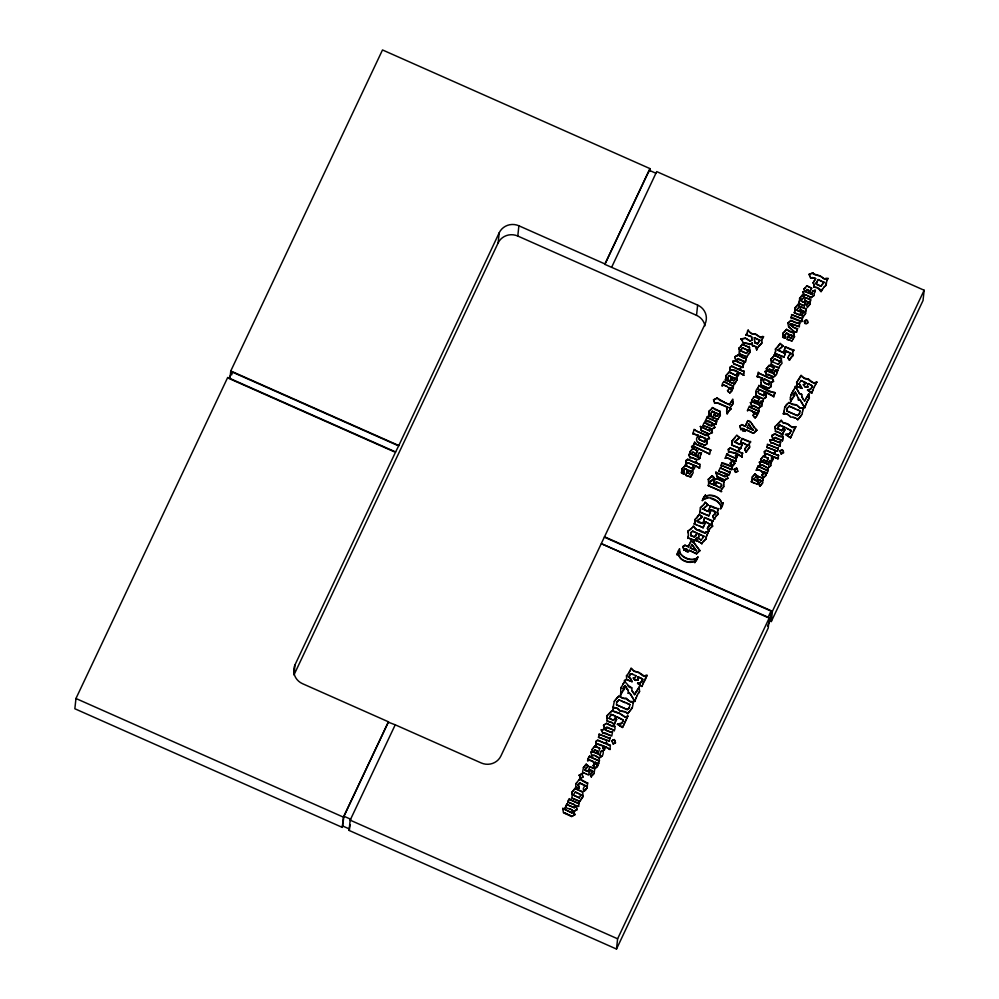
<?xml version="1.0" encoding="UTF-8"?>
<svg xmlns="http://www.w3.org/2000/svg" width="999" height="999" viewBox="0 0 999 999"><rect width="100%" height="100%" fill="white"/><g stroke="black" fill="none" stroke-linecap="round" stroke-linejoin="round"><path stroke-width="1.5" d="M761.588 341.695L761.8 343.094L758.241 346.74L756.705 349.925L755.956 346.815L752.397 345.679L752.434 344.58M716.708 475.437A11.888 11.426 6.2 0 0 715.896 472.365L724.824 476.785L725.286 473.414L718.656 471.128L725.286 473.414M739.497 352.56L739.322 349.538M739.535 350.949L739.272 353.746L746.965 357.018L747.464 355.607M771.39 363.624L771.428 362M696.69 534.14L694.367 536.975L690.908 535.739L690.746 532.742L692.682 531.131L697.364 533.379M690.908 535.739L690.946 534.078M694.904 521.953L694.73 519.705L695.741 518.993M700.524 510.064L700.349 507.817L702.472 506.043M700.561 508.741L699.912 512.225L708.853 515.871L709.69 513.686M732.255 442.919L732.292 441.608M775.586 351.236L775.624 349.925M688.448 535.264L688.036 531.068L691.183 528.871M706.143 537.612L708.166 532.192L706.318 532.017L704.994 533.079L702.185 532.28L695.366 529.02L693.506 525.886L692.419 527.672M612.262 731.942L610.439 732.217L605.869 730.232L605.931 727.572L607.03 727.01L614.298 730.706L613.074 729.732M743.119 365.597L743.743 363.299L742.457 363.911L737.187 361.763L737.25 359.178L738.323 358.629L745.466 361.975L737.25 359.178M780.481 442.157L778.696 442.42L774.225 440.472L774.287 437.887L775.349 437.337L782.504 440.684L774.287 437.887M631.768 687.811C628.571 688.174 625.237 682.804 631.768 687.811L631.98 690.784L634.59 694.867L639.148 687.037L639.56 691.495L638.511 693.106L639.56 691.495M808.915 396.054L808.978 393.631M567.02 803.845C562.949 814.697 567.057 800.286 567.569 804.869L574.55 807.829L574.625 804.807L568.718 802.359C566.033 803.895 569.979 796.153 570.029 799.65L578.396 803.546L579.095 802.934M707.067 426.923L704.045 425.749C701.46 427.235 705.119 419.617 705.306 422.939C713.786 430.344 715.346 421.303 706.443 420.492L705.406 420.804L712.187 423.151M712.15 425.836L712.225 422.902M724.275 402.485L729.395 404.745L732.779 399.113L732.804 401.523M572.115 812.974L562.787 808.241L562.924 809.54L562.762 808.528L572.115 812.974L572.202 809.927L565.297 807.504M637.624 683.328L640.609 682.629L641.82 680.981L640.571 682.916L637.599 683.441L641.895 686.563L639.947 684.777M701.223 429.657A11.901 11.426 6.2 0 0 700.411 426.585L709.765 430.881L709.852 427.922L703.046 425.799M799.787 413.486L799.212 414.21L799.837 411.65M814.372 386.576L811.663 393.144L807.467 390.085L810.376 389.573L812.062 386.675M811.038 388.736L807.492 389.997L811.663 393.144M579.295 788.273L575.811 787.012L579.295 788.273L577.984 784.939L579.72 782.741C584.877 785.888 585.976 787 586.038 785.539M790.384 399.45L790.459 397.065M596.078 743.905L595.779 741.683L597.664 740.346L605.681 743.606L597.689 740.059L595.816 741.395L596.328 745.204M686.138 462.899L686.375 464.148L688.461 462.799L694.105 465.409L688.436 463.049M737.624 374.887L736.937 374.15C740.634 371.216 733.104 369.018 730.893 370.204L730.069 370.954L730.119 369.842M729.37 451.948C734.74 452.16 745.017 455.906 729.37 451.948L728.546 452.709L728.608 451.585M621.116 700.886L625.099 702.634L619.155 699.812L616.683 702.147L616.52 704.782L627.297 709.627L629.208 707.866L628.021 708.915M786.875 410.214L787.537 407.667L786.962 408.404M766.196 394.755L765.933 397.415L763.461 398.988L755.856 395.392L763.461 398.988M711.538 416.72L708.528 415.646L711.538 416.72L710.564 413.798L711.088 414.235M728.358 381.156C730.182 379.645 724.575 382.118 725.636 378.858M761.638 340.597L761.775 343.344L758.216 347.003M708.616 436.975C709.203 439.885 708.503 434.278 707.567 435.564L697.04 431.468L694.093 429.308L692.944 433.828L698.463 435.539L697.714 436.613M758.104 374.275L758.229 372.152L759.29 373.551L767.944 377.585L770.991 378.708L772.389 378.184L773.538 381.531L771.178 382.068L773.576 381.268L772.452 379.183M773.388 396.266C756.006 388.449 769.817 392.307 773.788 397.127L774.937 392.607L771.528 391.833L758.815 385.452L758.578 386.8M587.125 788.136C587.699 781.618 587.449 790.684 584.203 790.971L583.341 788.448L584.465 786.413M614.123 719.53C616.907 715.596 616.321 720.641 614.248 724.874L612.25 722.839L607.105 721.028L606.693 715.896L611.725 711.026L606.668 716.183L607.255 718.581M625.124 702.434L629.87 704.632L629.183 708.066M777.197 432.005L775.436 431.456L775.037 426.448L775.549 429.333M799.824 411.85L799.887 410.851L789.397 406.118L787.524 407.867M598.014 753.995L600.137 754.944L598.014 753.995L599.762 748.276L594.855 746.066L591.97 749.75L594.855 746.066M695.903 456.118L697.989 457.043L695.903 456.118L695.978 454.97M713.96 482.554L714.06 481.093M757.567 404.183L759.652 405.107L757.567 404.183L757.642 403.047M766.52 463.761L768.606 464.685L766.52 463.761L766.608 462.612M772.277 373.064L774.362 373.988L772.277 373.064L772.352 371.915M809.864 293.519L811.95 294.443L809.864 293.519L809.952 292.382M614.298 701.348L618.019 696.803L614.298 701.348L612.974 707.929L616.695 708.091L620.329 711.126L625.199 711.937L627.709 713.698L632.292 707.816L627.709 713.698M632.255 708.104L633.541 701.598L629.795 701.435L626.273 698.401C623.264 700.112 619.355 694.455 617.994 697.09M784.502 409.328L784.627 407.654L787.025 404.632M802.347 412.575L802.222 414.248L797.776 419.73L796.752 418.793M594.055 773.476L592.732 774.837L594.055 773.476L594.792 768.718L589.285 766.595C590.484 775.149 580.307 770.167 588.311 766.121L586.201 764.21L583.491 767.582L586.201 764.21M759.028 483.941L759.228 483.254L759.989 486.251L762.649 482.854L762.861 479.995M801.985 315.509L801.947 314.598L802.909 316.92L805.569 313.511L806.28 308.878L800.873 306.805L800.324 309.478M808.641 305.582L809.952 304.245L810.664 299.613L805.256 297.527L804.707 300.212M602.347 755.918L599.875 757.504L602.347 755.918C605.082 750.374 601.011 747.352 600.137 754.944M697.727 459.552L700.149 458.004L700.324 455.831M759.39 407.629L761.812 406.069L761.987 403.908M776.698 372.777C778.271 374.188 771.952 378.284 774.125 376.248M760.139 463.761L759.327 462.3L761.713 461.513L759.352 462.05L760.514 465.384L762.786 465.334L767.806 468.119L770.778 465.646L770.941 463.486M811.688 296.965L814.123 295.404L814.285 293.244M799.4 324.625L799.35 326.661L790.746 323.863L789.697 324.625L796.39 328.946L797.577 328.609L793.693 327.585L789.722 324.363L790.771 323.614L799.35 326.661M707.067 442.694L707.192 441.208M771.203 385.527L771.328 384.041M801.623 395.841L801.735 394.393L799.462 393.456L795.316 386.376L794.692 388.311M681.83 470.991L681.955 469.567M709.003 413.499L709.128 412.075M725.811 377.934L725.936 376.511M783.104 335.264L783.228 333.841M756.031 394.568L756.156 393.057M614.298 730.706C617.032 724.7 612.1 727.422 606.718 723.264L603.521 725.311L606.718 723.264M745.441 362.225L745.541 361.151M782.479 440.946L782.579 439.86M708.616 484.303L708.653 480.831M697.989 457.043L698.164 455.119M726.66 411.176L726.822 409.428M723.701 482.704L723.576 485.526M759.652 405.107L759.827 403.196M774.362 373.988C772.939 369.443 780.269 367.782 776.673 373.039M768.606 464.685L769.155 461.451M811.95 294.443L812.125 292.532M742.931 367.482L734.627 364.073L742.931 367.482L743.743 363.299M776.248 444.543L779.969 446.191L780.182 444.056M799.237 414.011L797.364 415.746L786.812 410.989L786.9 410.015M813.898 287.1L817.132 287.487L819.63 288.836L819.817 289.922L817.107 287.737L813.898 287.1L814.048 285.527M705.232 440.197L705.306 438.361L700.361 436.176L699.125 437.862L699.425 439.672L704.745 442.082L705.057 440.971M764.297 393.718L764.372 391.883L759.515 389.51L758.091 391.596L759.515 389.51M769.367 383.042L769.442 381.206L764.497 379.008L763.273 380.694L763.973 379.745M711.788 524.2L711.925 522.914M717.544 511.013L717.619 513.311M749.275 443.881L749.362 446.166M792.469 353.484L792.607 352.197M715.883 483.666L715.784 485.576L718.88 487M771.24 385.277L771.016 386.725L768.543 388.286L760.901 384.94L761.163 382.555M75.961 698.501L74.85 708.753L342.295 827.397L343.968 816.258L388.461 721.815L302.472 683.666A14.873 14.286 6.2 0 1 295.067 664.685L395.616 451.96L227.697 377.472L75.961 698.501L343.406 817.145L342.295 827.397M229.97 378.309L230.769 370.979L382.505 49.95L649.937 168.594L649.625 171.528M231.768 374.8L232.08 371.99L398.638 445.891L395.616 451.96M294.118 673.476L295.067 664.685M601.398 543.681L769.342 617.769L768.231 628.021L616.495 949.05L349.063 830.406L350.174 820.154L395.229 724.812L481.218 762.961A14.873 14.286 6.2 0 0 500.899 756.006L705.044 324.063A14.873 14.286 6.2 0 0 697.639 305.082L604.832 264.348L649.937 168.594M349.063 830.406L350.137 824.887M398.638 445.891L499.225 232.755A14.873 14.286 6.2 0 1 518.893 225.786L604.882 263.936M395.229 724.812L388.424 722.227M293.956 674.937L498.101 242.994L499.225 232.755M498.101 242.994A14.873 14.286 6.2 0 1 517.782 236.039L518.893 225.786M562.961 809.252L563.411 812.749L571.628 816.52L574.8 814.759L573.576 810.713M564.572 813.086L563.948 812.587M565.596 813.498L564.61 812.799M567.707 802.409L569.492 798.626M567.569 804.869L567.345 803.983M567.157 814.185L565.621 813.211M568.431 805.444L567.594 804.582M568.718 802.359L574.625 804.807M570.029 799.65L578.421 803.258L579.12 802.647M569.405 808.653L572.202 809.927M569.005 815.034L567.182 813.898M571.665 792.707L574.937 788.536L571.665 792.707L572.077 794.068L571.69 792.419M570.254 815.646L569.043 814.747M572.052 798.114L579.907 801.448L572.052 798.114L572.102 793.78M571.066 816.108L570.279 815.359M573.214 795.042L579.27 797.776L573.214 795.042L575.324 792.007C580.619 793.893 581.218 797.252 581.568 794.68M571.628 816.52L574.837 814.472M575.099 788.061C585.002 794.317 585.651 792.12 574.9 788.823M576.71 783.104L575.749 783.89L579.657 778.933C593.181 785.564 586.413 783.953 579.657 778.933M575.324 792.007L578.221 793.418M574.8 814.759L574.088 812.599M574.837 810.801L577.26 809.34L574.063 811.375M579.108 786.213L577.984 784.939M575.948 805.694L578.521 806.393L575.948 805.694L576.448 807.667L575.973 805.406M579.233 775.261L581.793 773.8L583.016 777.035L580.494 778.258L579.233 775.261L581.793 773.8M578.871 780.256L579.62 779.22M577.959 785.214L578.808 783.74M580.057 776.623L579.27 774.974M578.783 784.028L579.72 782.741M580.494 778.258L580.094 776.335M580.981 777.959L583.016 777.035M579.82 794.068L581.543 794.879M586.013 785.826L581.168 783.566M582.629 775.199L581.768 774.088M580.419 799.974L583.191 796.228L579.907 801.448M584.028 773.126L582.504 772.627L583.516 767.294M583.391 789.31L584.203 790.971M585.976 770.629L584.84 769.605M594.63 764.347L592.969 761.588L588.798 760.052C585.626 763.174 589.959 753.084 590.222 756.967L598.576 760.838L599.275 760.227M586.226 774.05L584.053 772.839M587.25 767.432L584.815 769.892M588.311 766.121L587.437 765.072M587.924 760.776L589.36 759.764L593.006 761.3L594.667 764.06L593.106 765.634L595.491 767.956C602.185 766.183 589.672 757.429 597.777 765.709M587.15 771.228L586.013 770.341M585.576 789.372L587.15 787.849M588.036 771.59L588.711 769.355M587.562 760.614L589.672 755.918M590.222 756.967L598.601 760.551L599.313 759.939M590.696 752.222L593.106 751.673L590.696 752.222L591.883 755.656L594.23 755.319L592.12 755.756M589.285 766.595L594.792 768.718M589.647 771.203L589.398 772.239L589.81 769.992C597.577 769.992 585.139 779.083 592.869 771.328M589.81 769.992L592.832 771.615M591.883 755.656L591.795 754.882M590.409 775.511L591.346 776.947L590.372 774.55M597.152 750.886L596.74 753.458L593.706 752.11L595.004 749.887L597.127 751.086L595.004 749.887M593.706 752.11L594.492 750.786M593.106 765.634L594.542 764.297M594.03 766.857L593.144 765.346M599.762 748.276L596.141 746.94M604.208 746.49C600.399 743.93 588.661 741.595 604.208 746.49L603.034 748.326L604.37 750.062L605.769 746.877L609.952 749.462L605.769 746.877M595.904 755.993L598.876 757.904L594.23 755.319M596.74 753.458L593.731 751.91M607.205 740.696L598.513 737.212L609.365 740.908L608.553 740.996M595.491 767.956L597.802 765.421M609.939 737.449L609.24 738.061C597.539 733.229 593.481 732.292 609.203 738.348L609.902 737.737M601.323 729.957L604.395 729.345L601.323 729.957L602.147 731.443L601.361 729.67M599.55 760.052L598.713 763.686L595.042 762.212M598.713 763.686L597.914 763.486M599.325 758.428L599.899 757.217M600.699 751.61L603.696 750.549M610.464 735.501L602.572 732.816L605.032 732.841L611.738 736.063L612.562 731.78M604.145 726.91L603.896 725.948L604.358 729.632M603.034 748.326L604.245 746.203M605.931 727.572L610.252 728.746M603.746 749.088L603.059 748.039M605.869 730.232L611.288 732.13L612.287 731.655M607.105 721.028L612.275 722.552L614.248 724.874M604.37 750.062L603.771 748.8M615.197 726.273L612.35 726.498L607.23 723.676M606.455 742.182L607.005 744.492L610.339 745.554L606.743 743.368M608.978 718.269L613.548 720.304L608.978 718.269L611.525 714.422L623.351 719.967L622.602 721.877L623.351 719.967M609.702 716.77L611.525 714.422M612.974 707.929L613.473 706.443M612.924 709.927L611.7 711.313M627.822 716.333L625.137 717.232L619.43 713.461C612.924 711.763 607.916 708.815 619.467 713.174L625.162 716.945L627.847 716.046L622.789 727.085M611.363 728.933L612.325 729.37M613.786 707.604L617.894 708.416L620.329 711.126M614.947 715.908L613.149 715.134M611.75 740.771C613.261 744.317 610.501 739.335 614.273 739.597L615.496 742.831L613.461 743.756L615.496 742.831M614.572 718.681L615.172 717.707M614.41 723.463L616.658 719.342M616.683 702.147L619.155 699.812M616.52 704.782L627.297 709.627M612.275 740.846L613.024 740.222M616.62 719.63L615.471 718.094M612.986 740.509L613.736 739.859M618.806 695.828L622.514 698.289L626.273 698.401M615.109 741.008L614.273 739.597M616.833 716.72L623.314 720.254M621.428 687.037C618.518 692.045 626.161 679.058 622.789 684.415M620.367 694.093L620.766 695.129L620.754 688.486M617.37 724.263L621.952 722.864L621.178 723.938L617.37 724.263L622.502 727.584L627.847 716.046M621.828 692.344L621.266 693.656L624.537 688.636L623.051 688.486L624.537 688.636M618.768 725.074L617.894 724.25M622.889 690.496L624.512 688.923M621.415 711.026L625.224 711.65L627.747 713.411M623.026 688.773L625.212 685.526L628.383 691.033L628.309 693.281M625.212 679.632C626.947 683.079 620.354 676.773 628.134 685.164M619.88 725.749L618.793 724.787M624.025 687.087L625.212 685.526M620.991 726.46L619.904 725.461M626.848 676.885L626.535 675.561L626.585 679.795L632.017 681.605L630.869 679.045L632.092 681.793L628.096 679.869M621.927 727.122L621.016 726.173M630.631 669.867L628.92 672.802L631.093 668.281L633.903 670.991L638.761 672.352L644.455 676.123C652.322 670.204 634.977 697.252 647.14 675.224M628.383 691.033L627.285 688.935M628.983 676.972C631.243 680.144 626.897 674.737 630.993 673.663L635.751 675.599M633.541 701.598L630.756 702.072L626.798 699.225M626.96 703.259L629.87 704.632M628.234 693.418L628.846 692.819L630.194 693.531L634.889 701.473L630.157 693.818L628.346 692.994M631.093 668.281L633.878 671.278L638.723 672.639L642.981 675.848L644.43 676.41L647.115 675.511M628.958 677.26L630.993 673.663M633.166 674.487L630.968 673.95M631.98 690.784L634.777 694.18M633.354 678.071L635.302 677.372L633.354 678.071L635.227 680.369L638.136 679.994L635.227 680.369M633.865 678.583L633.391 677.784M634.415 679.17L633.903 678.296M634.902 679.795L634.452 678.883M633.054 703.059L633.503 701.885M634.752 694.467L635.901 692.12M638.224 676.748L637.624 678.046L638.224 676.748L642.644 679.145L642.257 680.232L642.644 679.145M636.425 697.202C634.79 700.848 638.324 693.006 637 695.691M637.637 683.154L638.611 683.915M635.864 692.407L637.012 690.434M636.975 690.721L638.036 688.923M637.999 689.21L638.873 687.462M638.836 687.749L639.148 687.037M642.607 679.432L640.709 677.996M616.495 949.05L617.607 938.798L769.342 617.769M704.994 325.786A14.873 14.286 6.2 0 0 696.528 315.334L697.639 305.082M682.891 467.932L681.867 468.893L683.865 466.958M683.391 471.291C684.952 474.15 682.317 469.505 685.314 468.618L687.437 470.042L685.314 468.618M683.441 473.514C685.052 474.088 679.757 473.226 681.655 471.915M683.366 471.553L683.791 470.641M685.214 465.322L692.757 468.868L685.214 465.322L684.665 466.196M683.753 470.904L684.839 469.143M685.838 460.701L687.712 459.14L695.504 462.862L687.687 459.39L685.988 461.376L685.863 460.439M686.875 463.524L687.599 462.874M677.172 554.645C680.469 552.472 675.149 557.005 677.672 552.597M685.751 475.324L690.671 476.935L685.751 475.324L686.675 472.44M688.698 454.645L691.096 453.858L688.698 454.645L689.797 456.98L688.723 454.395M691.071 454.12L690.009 451.698L692.794 448.376L697.577 450.786L692.794 448.376M679.495 548.938L678.333 551.136M688.036 473.189L689.984 473.751L688.036 473.189L688.561 470.354L691.47 471.366L690.609 472.677M688.561 470.354L691.445 471.578M696.778 459.69L692.17 457.692L689.884 457.742L690.559 457.23C695.242 458.266 697.314 461.55 700.149 458.004M692.27 446.066C689.435 448.339 695.928 443.693 692.844 445.579M692.944 433.828L693.568 432.679M693.768 433.828L698.463 435.539M694.817 454.07L694.655 455.581L691.683 454.27L692.944 452.072L695.054 453.059L694.792 454.283M694.517 429.907L705.694 435.527L708.016 435.239M692.944 452.072L691.683 454.27M683.016 546.628L684.939 545.092L688.348 546.653L684.914 545.342L683.016 546.628L683.516 548.588M694.505 442.182L696.515 444.58L710.714 450.149L696.54 444.33L694.655 442.22L694.018 443.831M693.643 467.957L692.969 466.958L694.168 468.881M684.053 550.337C684.39 546.715 687.811 551.023 687.087 549.338M684.265 549.475L684.939 548.801M694.655 455.581L691.708 454.058M685.501 548.738L687.062 549.587M685.651 551.261C686.962 549.825 685.189 551.972 688.386 551.91L689.085 550.224L696.59 553.821L689.085 550.224M698.501 435.289C694.405 439.423 696.94 443.631 702.859 444.443M688.461 533.304L688.036 531.068M695.629 465.821L699.138 467.894L695.629 465.821L694.193 468.618M691.108 538.936C681.368 535.589 701.048 542.932 692.157 539.335M696.303 461.188C695.391 464.085 703.646 465.434 696.865 463.199M699.125 437.862L699.425 439.672M700.411 426.585L709.765 430.881M687.137 551.46L685.689 550.998M687.886 551.71L687.162 551.211M699.812 437.112L700.361 436.176M708.766 433.691L701.261 430.394L709.29 434.353M698.913 453.196L701.473 452.759L699.45 452.784L698.501 454.046M691.233 532.417L691.758 531.992M690.259 547.939L696.553 550.724L690.259 547.939L691.845 544.43L696.553 550.724M690.821 541.058L693.393 542.207L690.821 541.058L690.359 542.544M692.682 531.131L696.191 532.754M700.636 454.845L701.373 452.922L700.299 456.081M691.845 544.43L695.341 549.363M696.69 524.762L694.28 524.113L694.717 522.789M694.917 520.891L694.73 519.705M705.306 422.939L705.094 422.102M707.729 417.819L707.192 416.833L708.566 418.369L715.921 421.628L716.608 421.041M694.367 536.975L695.304 535.776M706.88 443.881L704.407 445.442L706.88 443.881L707.105 442.432M704.745 442.082L699.437 439.473M705.306 438.361L700.336 436.376M703.346 521.99L702.871 523.513C688.661 521.316 707.055 517.981 700.287 515.397M711.051 409.465L709.04 411.388L711.875 408.441M697.177 529.907L693.793 526.935M707.067 438.973L709.44 438.436L707.067 438.973L707.155 440.272M694.742 541.096L696.852 537.35L695.941 538.873M702.397 516.545L700.262 515.659L699.437 514.135L696.827 518.194M694.63 560.951C693.244 563.274 680.019 561.987 678.783 554.994M699.912 512.225L700.336 510.901M700.349 507.817L703.708 504.483M700.624 542.644C689.685 536.838 705.481 545.267 700.998 543.094M698.064 530.157L697.202 529.645M694.817 562.737L694.792 561.613M709.852 427.922L708.616 427.609M698.9 530.319L698.089 529.895M702.285 500.724L702.809 499.238M712.412 407.567L715.147 409.74L719.929 411.363L712.412 407.567L711.85 408.691M712.487 411.113C710.764 411.388 717.594 413.249 712.462 411.376M703.983 536.413L699.013 533.99L703.983 536.413L702.522 537.924M714.422 401.598L713.573 399.725L717.107 398.014L724.312 402.222M699.55 530.369L698.925 530.057M712.424 432.38C706.992 434.278 714.435 433.603 711.688 430.532M699.025 538.923L701.298 539.984L699.025 538.923L698.726 536.488M711.7 429.058L711.188 428.683L711.675 429.308L714.809 427.335L711.675 429.308M709.402 508.628L708.491 511.625L702.747 508.828L707.379 511.251L708.516 511.363L708.965 510.102M713.835 417.957L712.924 417.819L713.86 414.935M697.926 557.117C693.905 561.625 684.827 558.841 680.868 554.283M691.545 446.99L695.017 446.89L709.165 453.808L696.453 447.727L692.831 446.965M727.659 407.455L717.819 403.171L714.672 403.159L718.955 403.309L727.684 407.192L727.447 407.842M705.406 495.104L704.133 496.815M705.619 496.64C706.78 494.418 719.255 495.379 721.066 501.598M705.069 502.247L707.991 504.907L705.069 502.247L703.683 504.745M713.523 423.738L716.071 424.163L713.523 423.738L714.01 425.674M697.052 553.096L699.887 550.524L693.818 542.719M702.871 523.513L697.127 520.716M711.338 476.823L708.229 479.52L711.937 475.799C719.43 478.746 703.383 485.526 714.11 478.371M715.209 415.684L717.157 416.258L715.209 415.684L715.734 412.849L718.618 414.086L715.734 412.849M729.432 404.483L720.192 400.624L717.107 398.014M699.063 525.699L703.234 527.772L694.317 523.863M704.495 517.507C712.037 521.728 719.842 523.289 704.495 517.507L704.145 519.243M708.204 485.614C725.149 492.532 727.434 494.443 708.204 485.614L708.641 484.04M715.921 421.628L716.633 420.779M710.339 524.525L705.282 521.653L710.339 524.525L707.966 526.81M709.964 483.241L714.16 484.865L709.964 483.241L710.202 481.256M704.994 533.079L705.631 532.33M714.884 418.219L717.844 419.443L712.961 417.57M711.937 475.799L714.085 478.633M721.94 385.839C723.189 378.534 725.486 383.254 732.729 386.064L733.441 385.214M705.594 532.579L706.318 532.017M722.289 386.001L723.701 385.04L727.26 386.551C731.83 390.159 726.098 389.023 728.271 391.97M703.159 541.52L706.368 538.449L702.222 542.969M706.293 532.28L707.142 531.967M708.853 515.871L699.937 511.975M709.765 507.355C709.777 503.321 718.918 510.976 718.768 508.528M719.13 417.107L720.404 414.947L717.844 419.443M724 381.268L724.537 382.267M727.26 386.551L723.701 385.04M706.156 536.638L708.166 532.192M710.651 511.151C711.276 507.567 719.355 513.161 713.586 514.922M716.708 478.434L714.21 480.244L716.708 478.434L723.888 481.843L716.67 478.683M707.367 528.121L708.928 531.268L707.604 529.095M729.22 372.003L725.848 375.824L729.22 372.003L736.738 375.799L729.195 372.265M715.896 472.365L725.249 476.66M715.784 485.576L720.229 487.774L721.266 486.088L720.853 486.588M716.72 476.436L724.774 480.132L716.72 476.436L716.733 475.187A11.888 11.426 6.2 0 0 715.921 472.102M728.259 379.22L727.372 378.234L728.396 380.194M716.058 482.892L716.358 481.843L721.266 484.065L721.628 485.876L721.39 485.089M727.397 380.706L725.374 379.832M712.961 516.483C713.286 513.623 712.724 519.168 714.547 519.38L715.047 517.482M713.149 520.417L712.287 522.052M728.259 377.06L728.82 376.086L727.347 378.484M710.913 527.509L712.574 526.211L712.037 524.937M731.693 366.071L729.832 367.632L731.693 366.071L739.497 369.805L731.668 366.333M729.307 375.549L731.418 376.973L729.307 375.549L728.795 376.336M714.547 519.38L713.224 517.207M730.893 370.204L733.441 370.292L738.086 372.352M720.404 467.42L718.631 471.378M729.233 387.687L732.891 388.599L729.233 387.687L731.942 390.846L729.707 393.044L731.967 390.584L729.258 387.437M734.652 383.878L737.225 379.383L734.652 383.878L729.745 382.255L730.669 379.37M727.472 407.592L727.247 408.266L727.684 407.192M729.844 471.353L729.133 472.215L720.966 468.144L729.158 471.953L730.082 471.466L729.607 473.376M721.503 464.435L721.166 466.009L721.728 463.124L723.064 462.974L732.592 466.346L731.668 466.845L721.728 463.124M721.478 466.158L723.301 466.034L731.792 469.63L723.276 466.296M727.135 414.123L726.81 412.437M732.729 361.488L735.739 360.926L732.729 361.488L733.541 362.949M727.434 413.536L727.722 412.674M733.166 362.125L732.754 361.238M720.229 487.774L720.479 487.312M732.017 380.119L733.965 380.694L732.017 380.119L732.554 377.285L735.426 378.509L732.554 377.285M733.915 364.585L733.191 361.863M735.464 358.791L734.914 356.68L738.011 354.957L743.568 357.842L746.29 358.166L743.531 358.104L738.011 354.957M717.407 514.86L718.219 514.06L715.709 516.583M729.607 408.566C733.166 408.753 727.634 409.578 730.306 407.18M732.729 386.064L724.562 382.018M725.174 458.454L726.573 457.492L730.144 459.003L731.743 461.95L730.244 463.211L732.579 465.497C739.135 463.786 726.872 455.194 734.827 463.299M734.889 356.93L736.65 355.856M725.611 457.717L727.21 457.967M736.625 356.106L737.324 355.444M720.729 508.903L720.966 507.055M727.409 454.72L726.872 453.721L728.259 455.257L735.601 458.516L736.288 457.917M721.74 503.783L723.114 502.684L721.74 503.783L721.54 502.422M737.187 361.763L742.494 363.648L743.468 363.186M722.277 488.449L723.763 486.488L721.528 489.635M739.672 347.615L738.885 348.464L741.483 345.417M728.308 449.375L730.182 447.814L737.974 451.548L730.157 448.076L728.458 450.049L728.333 449.125M731.006 406.243L733.328 403.184L729.582 408.816M736.937 374.15L738.111 372.09M725.536 479.57L727.909 478.159L724.774 480.132M739.272 353.746L746.965 357.018M742.419 340.696L741.021 338.898L745.391 338.124L750.074 340.859L751.96 340.135L750.049 341.121L745.391 338.124M726.735 474.05L728.483 474.825L726.735 474.05L727.16 476.386M740.409 350.749L742.482 347.764L748.576 350.587L746.34 353.434L740.409 350.749L742.482 347.764M738.236 375.849L739.61 372.752L743.718 375.262L739.61 372.752M742.095 344.393L749.537 347.527L742.232 344.193L740.571 346.84M730.144 459.003L728.171 458.391M742.02 445.017L740.584 448.726L731.643 445.079L732.067 443.756M735.451 437.337L732.055 440.921L736.8 435.102L739.735 437.774L737.637 436.363M740.309 367.869L739.497 369.805M743.318 342.694C749 343.007 754.108 345.891 743.318 342.694L741.021 338.898M730.244 463.211L731.63 462.187M740.821 370.392L744.093 371.428L740.821 370.392L740.596 369.043M751.748 338.374L751.56 336.788L745.754 334.727L751.585 336.538L751.96 340.135M740.696 442.957L740.222 444.48L739.085 444.355L734.452 441.933L739.76 437.512M732.579 465.497L734.852 463.037M747.277 332.754C747.976 326.273 748.026 335.015 755.656 334.365L760.489 337.612C764.26 336.413 763.311 335.577 760.489 337.612M746.34 353.434L748.601 350.387M735.414 455.894L736.6 453.833M734.927 470.841L734.153 469.243L736.638 468.094L737.836 471.241L735.838 472.152L737.836 471.241M736.55 457.767L735.739 461.313L732.142 459.89M735.601 458.516L736.313 457.667M735.739 461.313L736.113 459.428M747.152 356.281L750.187 351.935L749.512 349.363M734.677 469.293L735.401 468.706M740.871 425.312L739.947 426.161L741.882 424.625L745.266 426.436L741.882 424.625M736.113 456.63L736.725 457.604L738.099 454.495L742.195 457.005L738.099 454.495M735.364 472.44L734.153 469.243M735.376 468.956L736.101 468.356M737.424 469.73L736.638 468.094M737.974 451.548L738.798 449.612L739.048 451.036M740.996 429.87L741.208 429.008M739.31 452.135L742.582 453.171L739.31 452.135L739.073 450.786M740.222 444.48L734.477 441.683M741.882 428.334L743.993 429.12L743.693 429.77L744.03 428.871L743.181 428.496L741.458 428.858M748.413 354.22L750.187 351.935M740.584 448.726L741.42 446.541M741.857 438.461C749.4 442.694 757.205 444.243 741.857 438.461L741.108 441.745M742.594 430.794C742.969 429.358 744.779 431.88 742.619 430.532M749.537 344.43L752.309 343.094L749.512 344.68M752.397 345.679L755.993 346.566L756.705 349.925M747.689 445.492L742.644 442.619L747.689 445.492L745.329 447.777M754.307 337.674L759.939 340.434L754.307 337.674L754.457 339.56M744.829 431.243L744.105 430.744M747.327 410.664L749.387 406.094L750.761 407.642L758.116 410.889L759.065 410.139L758.591 412.063M754.832 342.957L754.769 342.195L757.467 343.993L759.964 340.234M755.656 334.365L751.423 333.441L749.337 331.83M745.316 431.443L746.028 429.757L753.533 433.354L756.805 430.319L755.669 428.996M748.563 409.865C747.24 410.314 752.06 409.677 752.647 411.376C757.367 413.062 750.449 417.545 754.27 414.073M746.028 429.757L752.272 432.792M754.282 427.634L750.361 421.478L747.751 420.591L750.724 422.515M747.202 427.472L753.496 430.257L747.202 427.472L748.775 423.951L751.323 427.759M749.924 407.093L758.116 410.889M752.759 401.935L750.361 402.722L752.734 402.185L751.673 399.762L752.734 402.185M750.786 403.346L750.386 402.472M748.775 423.951L750.324 426.511M756.905 349.35L757.167 348.539M757.467 343.993L758.74 341.908M744.954 450.062L746.29 452.235L745.516 451.048M751.548 405.819C751.585 403.484 751.123 406.73 752.197 405.557L758.84 408.541L760.064 406.705L761.812 406.069M751.785 405.919L753.858 405.507L758.84 408.541M756.48 402.147L756.318 403.658L753.346 402.335L754.607 400.149L756.693 401.336L754.607 400.149M754.245 414.323L752.647 411.376M753.171 398.663C753.071 394.692 760.114 398.126 758.716 399.8M757.105 376.411L762.637 378.122L760.876 380.444L762.612 378.384L757.08 376.66L757.704 375.524M750.511 441.383L750.124 442.157L750.486 441.633M758.628 373.002L769.854 378.109L772.152 378.084M758.241 413.686L754.645 412.262L758.241 413.686L759.065 410.139M752.297 428.683L753.046 429.77L751.348 427.56M756.318 403.658L753.371 402.135M752.784 415.334L755.094 417.869L757.354 415.409L755.881 413.861M758.815 385.452C762.849 388.773 769.854 392.719 774.937 392.607M758.478 393.206L763.798 395.616L758.478 393.206L758.116 391.396M757.354 415.409L754.645 412.262M760.901 384.94L768.543 388.286M751.872 480.457L751.323 482.017L752.222 479.12M754.22 475.037L752.284 477.085L754.944 473.801L757.017 475.661L755.943 477.21M760.539 401.523L763.136 400.824L760.164 402.122M765.072 371.603L767.469 370.804L765.072 371.603L765.496 372.227L765.097 371.341M753.583 479.345L756.743 481.006L753.583 479.345L757.017 475.661M764.497 379.008L769.48 381.918M754.944 473.801L756.98 475.924M767.444 371.066L766.383 368.643L769.168 365.322L773.975 367.482L773.438 368.668M764.372 391.883L759.49 389.71M773.151 376.635L766.295 374.425L768.568 374.375L773.588 377.16M762.612 476.373L761.725 475.174L763.124 473.888L761.588 471.203L758.016 469.705L756.28 470.242L758.353 465.671L759.727 467.207L767.07 470.467L768.019 469.717L767.557 471.64M756.643 470.404L758.041 469.443L761.613 470.954L763.236 473.651L761.725 475.174M768.056 371.216L771.028 372.527L768.056 371.216L769.317 369.031L771.403 370.217L769.317 369.031M756.28 470.242L758.353 465.671M766.345 368.893L769.168 365.322M765.933 397.415L766.133 395.979M758.89 466.67L758.666 465.809M757.092 484.428L757.704 482.604M757.929 476.398L763.336 478.471L757.929 476.398L757.404 478.821M772.489 357.642L770.778 359.515L773.376 356.468M758.478 479.458L759.24 479.995L758.478 479.458L758.328 480.631M763.423 456.019L760.601 459.602L763.423 456.019L768.231 458.179L767.682 459.378M763.498 381.381C763.074 382.804 768.93 385.964 769.193 383.816M760.426 464.635L760.514 465.384M773.463 365.497L771.191 364.548L778.858 368.082L775.748 366.408M760.739 465.497L762.811 465.084L767.806 468.119M759.065 484.852L759.989 486.251M761.475 480.769C756.767 484.727 764.31 480.257 759.265 479.732M760.114 480.094L761.45 481.019M765.434 461.725L765.271 463.236L762.299 461.913L763.074 460.614M774.15 354.995L773.963 355.706L774.15 354.995L781.43 358.591L774.125 355.244L773.351 356.73M771.016 386.725L768.568 388.024M764.335 451.698L766.208 450.137L774 453.858L766.171 450.387L764.472 452.372L764.36 451.436M774.375 358.828L780.469 361.65L774.375 358.828L773.401 360.439M774.974 353.409L783.915 357.055L774.974 353.409L775.399 352.085M776.423 348.276L775.386 349.25L780.132 343.431L783.091 345.841L782.442 346.778M763.573 459.727L765.659 460.914L763.573 459.727L762.299 461.913M767.944 454.345L772.602 456.406L766.957 453.796L764.872 455.144L766.932 454.046M767.207 473.264L763.611 471.84L767.207 473.264L768.019 469.717M762.649 482.854L760.027 486.001M774.512 372.327L775.286 370.142M765.271 463.236L762.324 461.713M776.847 451.048L767.007 447.34L777.622 451.223L777.996 449.338M764.048 477.447L766.32 474.987L764.834 473.426M778.209 447.577L777.522 448.176C765.609 443.331 762.349 442.557 777.484 448.426L778.184 447.839M784.864 348.276L783.553 352.797L777.784 350.262L783.091 345.841M775.249 370.392L775.823 369.742M769.792 439.947L772.764 439.635L769.792 439.947L770.579 441.658M777.509 347.49L780.132 343.431M777.01 371.79L777.597 370.154M765.259 476.111L766.32 474.987M773.426 360.227L772.302 361.8L778.258 364.285M767.07 470.467L767.794 469.617M770.192 440.834L770.953 443.294L773.401 443.057L779.969 446.191M772.502 437.5L771.952 435.389L775.049 433.678C776.61 436.8 783.678 435.302 783.016 437.887M785.189 337.987C779.357 336.251 788.686 339.847 785.189 336.001L785.576 334.141M785.976 330.207L783.141 333.154L786.513 329.333L794.03 333.129L789.247 331.506L786.513 329.333M771.852 460.864C765.471 461.263 774.487 458.716 771.253 462.5M783.066 346.091L782.155 345.542M771.665 442.794L774.999 443.993M771.915 435.651L773.688 434.565M785.189 336.001L784.665 335.564M770.778 465.646L767.831 467.857M772.14 458.953L771.465 457.954L772.751 459.915C772.577 451.86 779.72 463.111 778.221 457.08M773.663 434.827L774.35 434.153M784.64 335.814L785.064 334.902M783.553 352.797L784.028 351.273M774.225 440.472L779.52 442.37L780.506 441.895M774.325 434.415L775.049 433.678M775.436 431.456C777.609 430.182 788.823 439.098 778.721 432.567M786.588 332.879C784.864 333.154 791.695 335.015 786.563 333.142M772.751 459.915L774.125 456.818M783.328 436.888L780.569 436.813L775.549 434.078M785.189 346.79C792.731 351.011 800.536 352.572 785.189 346.79L784.44 350.075M787.936 323.039L790.946 320.442L796.727 322.802L799.774 322.902M783.054 432.842L784.789 429.82L783.328 428.221L781.755 430.744L777.297 428.496L779.757 425.012L784.927 427.51M774 453.858L774.824 451.935L775.336 454.445L778.608 455.494L775.361 454.195L775.099 453.096M791.021 353.821L785.976 350.949L789.897 352.759L791.021 353.821L790.184 354.445M788.973 339.985C782.816 337.824 796.378 342.307 790.047 340.334M796.378 331.88L793.955 331.606L788.673 326.636L793.98 331.356L796.678 332.33L797.04 330.294M777.272 428.758L778.483 426.548M777.672 458.628L775.873 457.617M787.911 323.289L790.946 320.442M802.172 319.643L801.797 321.528L800.998 321.603L791.171 317.907L791.508 316.321M778.458 426.798L779.757 425.012M789.31 337.45L791.258 338.024L789.31 337.45L789.834 334.615L792.744 335.639L791.882 336.95M802.384 317.882L801.697 318.481C789.784 313.636 786.525 312.862 801.673 318.731L802.359 318.144M789.834 334.615L792.719 335.839M791.483 318.044L793.306 317.932L801.797 321.528M799.05 323.014L795.142 322.615L791.508 320.741M781.168 420.317L782.916 422.502L787.549 423.776L791.707 426.923L795.728 426.848L793.106 427.734L791.683 427.172L787.512 424.038L782.891 422.764L781.168 420.317L774.999 426.698M794.242 312.687L799.999 315.097L794.242 312.687L794.792 311.126M788.124 414.847C786.9 412.599 781.855 415.522 783.853 412.375M781.755 430.744L782.317 429.982M797.127 305.706L795.204 307.742L797.864 304.458L799.899 306.593L796.503 310.002L799.662 311.676L800.349 309.228M784.627 407.654C787.936 400.287 789.947 404.008 796.353 404.77L799.812 407.742L803.446 408.154L799.787 407.992L796.353 404.77M792.719 354.233L793.281 355.232C789.884 356.643 789.672 363.873 788.061 357.417M783.116 452.772L781.181 454.021L779.982 450.824L782.454 449.687L783.241 451.311M784.128 413.761C786.151 411.351 793.069 419.555 789.148 415.596M783.328 428.221L784.764 430.082M780.494 450.874L781.23 450.287M796.503 310.002L799.924 306.331M781.181 454.021L779.982 450.824M781.206 450.537L781.93 449.937M781.668 453.733L782.392 453.109M797.864 304.458L799.899 306.593M793.955 334.74L794.48 336.963L793.905 333.816M786.812 410.989L797.389 415.547L798.651 414.772M798.626 303.409L804.382 305.819L798.626 303.409L799.175 301.848M790.084 358.916L793.281 355.232M802.247 295.192L799.587 298.476L802.247 295.192L804.282 297.315L802.209 295.442M798.788 311.313L796.528 309.752M785.489 434.627L789.26 434.053L791.058 431.118L789.235 434.303L785.514 434.365M788.698 406.618L789.397 406.118M788.248 403.459L789.035 402.247M796.328 405.02L792.682 404.632L789.285 402.647M804.732 299.95C805.619 305.207 797.102 299.625 803.271 298.351M800.873 306.805L806.255 309.141L805.743 310.914M802.672 292.058L805.057 291.271L802.672 292.058L803.084 292.682L802.697 291.808M790.609 400.262L790.996 401.286M801.398 310.127L804.357 311.688L801.398 310.127L801.235 311.288M805.032 291.521L803.97 289.098L805.506 287.749M803.508 293.269L803.77 294.393L803.109 292.432M803.171 302.035L800.911 300.474M806.131 295.105L803.858 295.155L806.156 294.842L811.151 297.877M793.206 395.042C796.215 396.103 790.846 394.505 795.316 392.157L798.601 398.726L798.426 397.552M802.309 316.183L802.01 315.259M804.395 311.438L803.059 312.824L804.357 311.688M795.316 386.376L799.437 393.706L801.735 394.393M767.494 626.123L769.942 620.928L771.016 611.088L604.457 537.2M786.001 434.627L790.521 437.887L791.732 434.852M802.909 316.92L805.569 313.511M805.644 291.683L808.616 292.994L805.644 291.683L806.418 290.372M805.256 297.527L810.639 299.862L810.127 301.636M793.181 395.304L795.316 392.157M806.767 285.776L811.55 288.199L806.767 285.776L803.945 289.36M790.521 437.887L790.833 437.137M783.116 426.461L791.32 430.694L786.75 428.309M800.661 376.523L796.59 382.642L801.086 375.249L803.845 377.909L808.591 379.245L812.761 382.38L814.185 382.942L816.807 382.055L815.421 384.677M805.781 300.849L808.74 302.422L805.781 300.849L805.619 302.023M806.917 289.485L809.003 290.672L806.917 289.485L806.393 290.584M796.678 386.513L796.902 385.527L796.678 386.513L801.048 388.062M808.878 274.425L813.099 272.864L808.878 274.425L809.977 276.336M769.942 620.928L771.303 621.528L772.414 611.288L924.15 290.247L656.705 171.603L611.6 267.345M804.158 321.129C807.691 327.522 801.523 320.167 806.63 319.992C810.938 322.852 803.034 325.1 807.866 322.877M807.442 303.559L806.505 304.907L808.778 302.16M804.682 321.178L805.406 320.592M800.836 386.051L799.025 383.766L802.06 388.461M805.381 320.841L806.106 320.242M808.116 302.66L808.74 302.422M813.636 283.753L813.161 282.792L815.646 278.721C814.098 276.698 810.364 279.545 810.401 276.96M807.417 321.616L806.63 319.992M798.288 399.862L800.199 399.987L804.807 407.754L800.174 400.249L798.288 399.862L798.626 398.476M800.986 380.519L805.993 382.842L800.986 380.519L798.988 384.028M809.952 304.245L807.292 307.655L806.53 304.645M810.738 297.103L807.766 295.766M819.842 276.024C812.462 274.263 809.265 272.44 819.867 275.774L824.762 279.058L826.148 278.221L828.071 278.609L824.724 279.32L819.867 275.774M797.776 419.73L801.161 415.422M813.161 282.792L815.671 278.471L812.587 277.547L810.664 278.009M799.887 410.851L797.015 409.702M812.849 290.859L815.434 290.16L812.474 291.458M803.308 384.815L805.806 383.254L803.97 384.503M803.833 385.065L804.345 385.901L803.333 384.565M814.123 295.404L811.176 297.615M815.896 283.416L817.944 280.032L816.195 283.891L815.908 283.216M804.37 385.651L805.144 387.075L807.991 386.725L805.144 387.075M815.172 290.871L814.597 292.257M816.333 284.378L820.816 286.214L816.208 283.691M801.985 397.028L804.582 401.074M824.05 282.43L818.119 279.583L824.05 282.43L820.816 286.214M801.523 376.361L805.107 378.846L807.904 379.308M808.066 383.541L812.399 385.901L808.066 383.541L807.379 385.252L807.954 386.988M816.782 382.317L813.586 382.992L810.251 381.293L808.591 379.245M805.768 398.876L808.703 394.043L804.507 401.286M820.679 291.084L820.229 290.422L821.078 291.845M808.353 399.563L809.402 397.727L807.691 400.661M822.627 288.674L821.265 291.271L823.975 287.013M811.8 392.932L812.836 390.197M825.249 285.976L826.148 285.314L826.161 282.555M924.15 290.247L923.039 300.499L771.303 621.528M771.028 372.527L771.191 371.029M782.429 435.214L782.579 433.866M808.616 292.994L808.778 291.483M698.701 536.688L699.013 533.99M796.877 385.789L797.002 384.702M693.843 445.279L694.043 443.568M752.197 479.383L752.372 477.884M795.104 310.052L795.291 308.541M799.487 300.774L799.675 299.275M582.567 791.47L583.166 796.515M749.412 348.476L749.562 347.277M781.305 359.54L781.468 358.329M679.52 548.688L680.007 553.321M692.607 469.805L692.782 468.606M719.779 412.3L719.954 411.113M736.763 375.549L736.638 377.672M793.88 334.066L794.055 332.879M714.023 481.356L714.235 479.995M575.811 787.012L575.786 783.603M599.063 734.515L598.488 737.499M767.307 446.278L767.544 444.705M791.732 315.01L791.171 317.907M799.362 324.875L799.575 323.539M802.322 412.824L802.622 410.964M688.149 537.025L688.473 535.002M681.63 472.177L681.855 470.741M708.803 414.672L709.028 413.236M725.848 377.672L725.349 380.082M782.904 336.438L783.129 335.002M784.215 410.976L784.527 409.078M745.516 361.401L745.741 360.065M782.554 440.122L782.766 438.786M755.818 395.641L756.056 394.305M587.262 785.564L587.787 782.729M694.929 521.69L694.28 524.113M732.279 442.657L731.643 445.079M771.166 364.81L771.415 363.361M775.374 352.335L775.611 350.986M705.032 441.171L705.257 439.997M720.928 491.77L721.166 490.447M764.098 394.692L764.322 393.519M769.392 382.829L768.88 384.927M723.663 482.954L723.925 481.58M705.282 521.653L704.632 524.3M710.901 509.765L710.252 512.412M742.382 444.006L742.644 442.619M785.714 352.335L785.976 350.949M695.953 455.219L696.216 453.858M757.617 403.296L757.879 401.935M772.327 372.165L772.589 370.804M766.57 462.874L766.832 461.513M809.927 292.632L810.177 291.271M715.858 483.866L716.358 481.843M707.342 528.384L710.364 524.275M708.928 531.268L709.427 529.37M744.705 449.338L747.714 445.242M746.29 452.235L749.163 447.452M788.024 357.667L788.686 355.844M578.521 806.393L579.358 802.746M609.34 741.196L610.177 737.562M716.046 424.425L716.42 422.54M732.854 388.861L733.229 386.975M731.792 469.63L732.18 467.757M757.966 476.136L756.743 481.006M710.114 505.606L709.377 508.891M610.377 745.266L609.952 749.462M699.7 466.333L700.137 464.235M743.693 373.276L744.13 371.178M742.17 455.02L742.607 452.922M778.196 457.33L778.633 455.232M722.602 505.032L723.114 502.684M756.455 402.36L756.718 401.136M771.166 371.228L771.428 370.005M765.421 461.938L765.684 460.714M808.765 291.696L809.028 290.472M802.584 411.213L803.009 409.34M745.704 360.327L746.016 358.916M782.741 439.036L783.353 436.625M766.982 447.602L767.332 446.016M784.252 410.726L783.341 414.086M637.662 677.759L638.111 680.282M790.434 397.315L791.645 393.356M758.079 481.643L758.353 480.369M800.998 312.3L801.273 311.039M805.381 303.034L805.656 301.76M677.135 554.895L678.358 550.874M687.787 538.449L688.174 536.763M703.758 520.779L704.17 518.993M741.533 439.96L740.671 443.206M761.613 340.846L762.162 338.986M799.55 323.801L799.799 322.64M794.754 311.376L795.142 309.79M799.138 302.11L799.525 300.512M716.395 422.802L716.87 420.879M733.204 387.237L733.678 385.314M730.082 471.466L729.258 475L728.483 474.825M732.142 468.007L732.617 466.096M802.147 319.905L802.622 317.982M777.971 449.6L778.433 447.677M761.95 404.158L762.324 402.659M814.26 293.494L815.196 290.622M770.916 463.736L771.278 462.237M708.528 415.646L708.828 414.423M782.629 337.412L782.929 336.176M698.139 455.369L698.538 453.796M759.802 403.446L760.564 401.261M812.1 292.782L812.874 290.597M768.755 463.024L769.53 460.839M758.129 374.026L757.08 376.66M773.875 395.254L774.912 392.869M762.836 480.244L763.373 478.221M801.922 314.86L803.084 312.575M686.65 472.689L687.462 469.78M714.635 412.287L712.924 417.819M731.443 376.723L729.745 382.255M787.924 336.963L788.735 334.053M780.144 444.305L780.781 442.02M703.321 522.24L703.783 520.529M826.76 280.582L826.148 285.314M745.978 359.178L746.328 357.917M705.057 522.789L704.045 525.836M741.995 445.267L742.407 443.756M785.738 352.073L784.727 355.12M696.178 454.12L696.59 452.647M757.841 402.197L758.253 400.724M772.552 371.066L772.964 369.605M797.015 330.557L797.577 328.609M810.152 291.533L810.564 290.06M766.807 461.763L767.22 460.302M636.138 675.761L635.277 677.659M726.797 409.677L727.272 408.017M805.781 383.504L806.018 382.592M763.798 395.616L764.123 394.493M589.422 771.952L588.386 775.087L586.251 773.763M801.023 312.05L799.999 315.097M805.406 302.772L804.382 305.819M757.679 482.867L758.104 481.381M697.964 556.868L694.842 562.487M802.971 409.59L803.483 407.904M620.766 695.129L621.291 693.368M790.971 401.536L791.483 399.837M634.889 701.473L635.963 698.189M804.807 407.754L805.369 405.931M701.798 544.105L702.26 542.719M778.858 368.082L779.357 366.658M787.025 339.585L787.949 336.7M747.751 420.591L745.266 426.436M711.9 523.164L712.799 520.941M717.519 511.276L717.944 509.915M749.25 444.13L749.675 442.769M792.582 352.46L793.006 351.086M805.331 406.181L805.856 404.558M721.141 490.696L721.553 489.385M721.94 506.805L722.627 504.782M758.603 386.551L757.292 389.223M800.037 314.835L800.624 313.274M804.42 305.569L805.007 303.996M782.554 434.128L784.789 429.82M817.919 280.232L818.119 279.583M709.665 513.948L710.277 512.162M785.351 353.334L783.915 357.055M805.831 404.82L806.343 403.309M642.182 686.063L643.094 683.528M790.796 437.4L795.766 426.598M790.921 395.317L793.543 390.234M762.287 402.922L763.136 400.824M696.565 452.909L697.09 451.473M703.234 527.772L704.07 525.574M758.229 400.986L759.265 398.601M772.939 369.855L773.975 367.482M810.526 290.322L811.575 287.937M767.182 460.564L768.231 458.179M697.527 558.354L696.141 561.026M791.445 400.099L794.667 395.204M791.021 431.368L791.345 430.444M702.772 499.5L703.271 498.176M812.399 385.901L811.575 387.949M806.318 403.571L807.279 401.261M623.975 682.966L624.6 681.355M794.105 389.622L794.717 388.062M641.795 681.268L642.295 679.944M690.384 542.282L688.323 546.903M747.327 421.815L745.291 426.186M232.08 371.99L229.008 378.484L394.143 451.735M343.406 817.145L388.461 721.815M604.832 264.348L649.288 170.305L656.056 173.314M705.406 420.804L707.192 416.833M695.541 462.612L696.328 460.939M726.872 453.721L725.199 458.191M688.348 546.653L689.597 544.03M738.011 451.286L738.798 449.612M736.725 457.604L738.061 454.757M605.681 743.606L606.48 741.895M774.038 453.608L774.824 451.935M806.842 402.372L807.716 400.412M771.016 611.088L767.944 617.582L602.822 544.318M727.697 412.937L728.883 410.614M814.335 386.838L816.807 382.055M793.293 431.381L795.728 426.848M701.198 453.471L701.473 452.759M777.572 370.417L777.846 369.705M637.387 695.117L638.536 692.819M721.977 506.555L720.754 508.641M694.767 540.834L695.254 539.922M621.927 723.151L622.627 721.59M826.735 280.844L828.096 278.346M703.246 498.439L704.17 496.553M697.065 451.723L697.602 450.524M690.696 476.685L691.982 474.35M690.671 476.935L693.206 472.702L692.682 470.479M811.026 289.136L811.55 288.199M791.945 341.208L793.256 338.624M743.431 430.232L743.718 429.508M686.488 550.699L686.775 549.974M762.137 339.235L762.761 337.912M768.805 370.117L769.305 369.23M754.582 400.362L753.346 402.335M594.467 750.998L594.979 750.087M792.981 351.348L793.843 349.7M749.65 443.019L750.162 441.908M717.906 510.164L718.418 509.053M733.965 380.694L734.615 379.408M717.182 416.059L717.806 414.972M717.157 416.258L718.643 413.873M689.984 473.751L691.47 471.366M791.258 338.024L792.744 335.639M759.203 483.516L759.615 482.604M746.753 450.586L749.924 447.165L749.175 444.905M715.022 517.732L716.558 515.359M709.402 529.632L710.114 528.209M701.298 539.984L703.995 536.213M623.051 688.486L624.063 686.8M779.332 366.92L780.331 365.022M699.437 514.135L694.692 519.955M710.539 414.048L711.475 412.375M685.239 465.072L683.84 467.22M732.404 400.362L729.395 404.745M613.548 720.304L613.848 719.592M753.558 433.091L756.83 430.057M696.59 553.821L699.887 550.524M713.149 515.609L715.983 512.387M728.221 411.85L731.031 408.728M746.54 334.215L747.052 333.204M692.769 448.626L689.972 451.948M692.944 467.22L694.13 465.159M754.457 396.441L751.635 400.025M792.294 392.295L794.143 389.36M771.44 458.216L772.627 456.156M758.216 387.587L756.006 390.484L756.131 392.008M793.231 338.873L794.505 336.713M591.346 776.947L592.757 774.55M790.684 437.412L789.984 437.162M792.007 398.801L794.63 395.454M785.027 335.164L786.113 333.416M710.739 449.887L709.59 454.408L709.19 453.546M710.114 451.036L710.714 450.149M778.233 364.485L780.494 361.438M579.27 797.776L580.456 795.853M762.736 338.162L763.686 336.638M697.389 533.179L696.016 535.164M711.45 412.624L712.012 411.65M734.59 379.62L735.451 378.309M820.828 286.001L824.075 282.23M626.51 675.848L628.958 672.514M686.4 463.898L686.9 463.274M596.353 744.917L596.865 744.28M804.307 297.053L800.886 300.736M788.661 356.094L789.385 355.007M710.089 528.471L712.599 525.949M780.306 365.284L782.055 363.249L781.405 360.427M584.228 790.684L585.614 789.085M692.457 527.422L687.999 531.318M747.677 410.826L748.126 410.089M781.131 420.567L776.872 425.237M755.094 417.869L756.305 416.533M739.735 437.774L734.452 441.933M708.029 504.657L702.722 509.078M707.991 504.907L704.595 507.667M702.372 516.808L697.09 520.979M702.322 500.462C707.504 494.667 718.418 499.3 720.729 505.856M779.382 362.799L780.469 361.65M823.95 287.262L826.173 285.052M789.36 355.269L791.046 353.559M745.716 334.977L746.565 333.953M763.486 398.726L765.958 397.165M717.082 398.276L713.548 399.975M777.784 350.262L781.268 347.689M709.315 434.09L710.089 433.529M724.799 479.87L725.561 479.308M574.1 811.088L574.875 810.514M729.732 409.927L731.006 408.991M737.287 355.694L737.986 355.219M703.383 499.525L707.542 498.051M696.827 558.316C690.983 561.9 681.78 558.016 679.495 551.723M774.749 375.824L775.549 375.337M613.498 743.468L612.974 744.055L612.562 742.145M693.593 561.75L694.605 561.201M745.366 338.386L740.996 339.148M705.644 496.378C711.288 493.169 719.505 496.678 721.515 502.684M783.366 413.823L784.153 413.511M613.011 707.642L613.811 707.317M775.798 369.992L777.809 369.955M692.457 562.137C686.8 563.299 679.345 559.989 678.508 553.796M734.964 461.138L735.764 461.051M718.743 508.778L713.91 507.954L710.089 505.869M807.879 379.558L808.566 379.495M790.571 416.958L795.329 417.744L797.801 419.48M620.367 710.838L621.453 710.739M692.969 433.566L693.793 433.566M783.591 352.547L777.809 350.012M729.769 382.005L734.677 383.616M773.95 367.732L769.143 365.572M759.24 398.863L754.432 396.703M768.206 458.441L763.398 456.281M705.019 532.829L699.575 530.119M707.117 532.217L708.141 532.455M796.702 386.251L802.097 388.211M710.876 510.014L715.958 512.637M731.668 444.83L740.609 448.476M792.831 417.245L795.304 418.007M697.389 441.92L704.432 445.192M751.36 481.768L757.117 484.178M690.933 535.526L694.392 536.775M748.576 350.587L742.457 347.977M710.714 498.414L716.895 501.161L720.167 504.507M760.526 337.35L755.694 334.116M781.78 430.494L777.297 428.496M682.255 473.314L683.403 473.763M754.857 342.744L757.492 343.793M752.809 482.517L754.969 483.416M783.091 426.723L779.732 425.262M764.859 382.817L768.905 384.715M611.488 714.71L613.111 715.421M789.372 406.331L795.204 408.891M517.782 236.039L696.528 315.334M749.712 410.339L752.622 411.625M715.946 421.378L707.754 417.557M711.75 425.711L705.331 422.677M774.088 457.067L775.836 457.867M764.897 454.895L764.597 452.984M767.095 470.217L758.915 466.421M735.626 458.266L727.447 454.47M732.105 460.139L734.927 461.388M230.769 370.979L398.676 445.479M604.507 536.788L772.414 611.288M595.017 762.499L597.889 763.773M568.456 805.157L574.15 807.679M343.968 816.258L350.736 819.267M350.174 820.154L617.607 938.798M342.907 826.098L349.675 829.108M740.434 350.537L746.365 353.221M718.918 483.316L716.333 482.042M683.903 473.726L684.365 474.213L684.265 472.29M638.186 677.022L640.684 678.284M579.695 783.029L581.131 783.853M786.862 435.414L789.035 436.788M594.817 746.353L596.103 747.227M586.163 764.497L587.412 765.359M782.13 345.804L780.107 343.681M699.175 467.632L699.725 468.319L699.725 466.083M729.732 392.794L727.397 390.509M753.683 416.533L755.119 417.619M764.085 477.197L761.75 474.912M732.617 465.234L730.281 462.962M594.055 766.57L595.529 767.669M756.805 430.319L751.66 423.701M699.862 550.786L693.431 541.957M766.295 475.249L763.611 471.84M736.962 373.901L738.273 375.599M735.439 455.644L736.75 457.342M753.071 429.57L753.496 430.257M789.647 360.302L788.286 358.379M802.334 315.934L802.934 316.671M813.099 272.864L813.586 273.776M630.057 677.934L630.844 679.332M713.573 399.725L714.647 403.409M709.015 437.812L709.402 438.686M626.236 698.688L626.773 699.512M795.291 392.407L797.327 395.754M625.174 685.814L627.247 689.223M793.256 355.494L792.507 353.234M718.194 514.31L717.432 512.05M712.574 526.211L711.812 523.938M802.871 399.063L801.648 395.579M803.97 289.098L805.057 291.271M766.383 368.643L767.469 370.804M760.626 459.34L761.688 461.763M690.009 451.698L691.096 453.858M591.995 749.462L593.081 751.96M813.186 282.542L813.935 284.715M819.854 289.66L820.204 290.684M765.521 371.965L765.883 373.052M750.811 403.097L751.173 404.183M810.002 276.074L810.639 278.259M720.729 467.557L720.941 468.394M712.399 432.629L711.188 428.683M714.784 427.597L713.548 423.489M576.485 807.379L577.235 809.615M740.759 428.883L741.021 429.607M683.816 549.35L684.09 550.074M771.952 435.389L772.652 438.573M734.914 356.68L735.614 359.852M603.558 725.024L603.858 726.236M727.185 476.123L727.884 478.409M765.921 372.802L766.258 374.687M751.198 403.933L751.46 405.057M748.251 329.907L748.601 331.019M602.185 731.156L602.534 733.104M770.816 359.265L771.191 360.839M738.923 348.201L739.297 349.787M737.187 379.632L736.625 376.486M719.854 412.987L720.379 415.197M783.266 451.061L783.666 452.822M740.734 429.133L740.222 426.798M683.791 549.6L683.041 546.366M573.538 811.001L574.05 812.886M750.162 352.197L749.437 348.226M739.984 425.899L740.459 428.121M732.829 401.273L733.291 403.446M708.266 479.27L708.753 482.742M787.836 323.239L788.648 326.885M808.94 395.791L809.377 397.977M796.615 382.392L796.89 383.941M696.578 462.362L696.84 463.449M763.286 380.494L763.473 381.581M744.73 449.088L744.929 450.312M775.411 348.988L775.599 350.187M732.08 440.671L732.267 441.858M729.857 367.382L730.057 369.18M612.949 709.64L613.074 710.676M790.409 399.188L790.571 400.524M706.168 537.35L706.33 538.698M771.216 360.589L771.403 362.25M714.023 483.491L714.16 484.865M720.754 505.594L720.941 507.317M723.738 486.738L723.576 483.966M765.996 392.545L766.108 393.843M803.795 294.131L803.858 295.155M689.834 456.718L689.884 457.742M760.901 380.182L761.138 382.817M771.203 381.805L771.29 383.117M754.645 340.971L754.757 342.407M764.51 452.11L764.597 454.158M728.483 449.8L728.533 450.924M686.013 461.113L686.063 462.237M754.482 339.36L754.62 341.171M752.309 343.094L752.409 344.83M726.685 410.926L726.785 412.687M813.96 284.453L814.023 285.789M796.927 383.678L796.977 384.965M705.431 494.842L705.469 495.966M772.677 438.311L772.739 439.897M735.651 359.603L735.701 361.176M799.612 298.214L799.65 299.525M795.229 307.492L795.266 308.803M752.309 476.823L752.347 478.134M781.33 359.278L781.368 360.676M783.166 332.904L783.191 334.091M725.886 375.574L725.911 376.76M709.078 411.138L709.103 412.325M696.902 539.398L696.965 541.296M681.892 468.631L681.917 469.83M719.804 412.05L719.829 413.236M692.632 469.542L692.657 470.741M766.133 393.581L766.171 395.017M740.546 367.982L740.559 369.293M730.082 368.918L730.094 370.092M728.571 450.661L728.571 451.835M686.101 461.988L686.101 463.161M713.985 482.292L713.998 483.753M696.852 537.35L696.865 539.66M743.718 373.014L743.718 375.262M742.195 454.757L742.195 457.005M701.236 430.656L701.248 429.408A11.901 11.426 6.2 0 0 700.436 426.323M771.315 382.854L771.303 384.303M707.18 440.022L707.167 441.458M756.156 391.758L756.131 393.319"/></g></svg>
